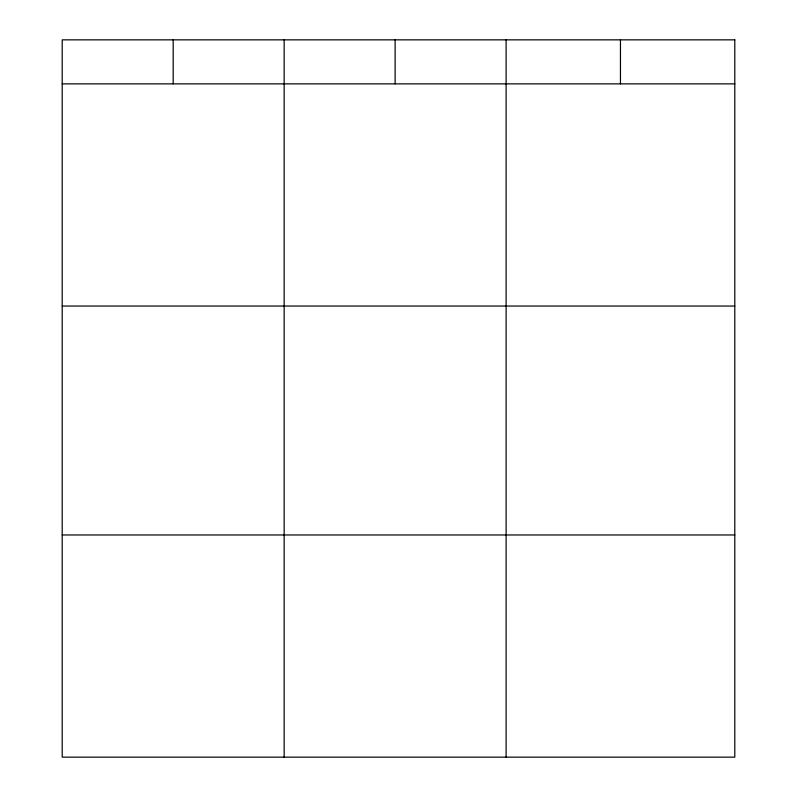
<?xml version="1.0" encoding="UTF-8"?>
<svg xmlns="http://www.w3.org/2000/svg" width="797" height="797" viewBox="0 0 797 797"><rect width="100%" height="100%" fill="white"/><g stroke="black" fill="none" stroke-linecap="round" stroke-linejoin="round"><path stroke-width="1.2" d="M62.206 83.864L734.794 83.864M62.206 306.048L734.794 306.048M62.206 534.966L734.794 534.966M620.455 39.85L620.455 83.864M506.115 39.85L506.115 757.15M395.133 39.85L395.133 83.864M284.16 39.85L284.16 757.15M173.188 39.85L173.188 83.864M734.794 39.85L62.206 39.85L62.206 757.15L734.794 757.15L734.794 39.85"/></g></svg>
